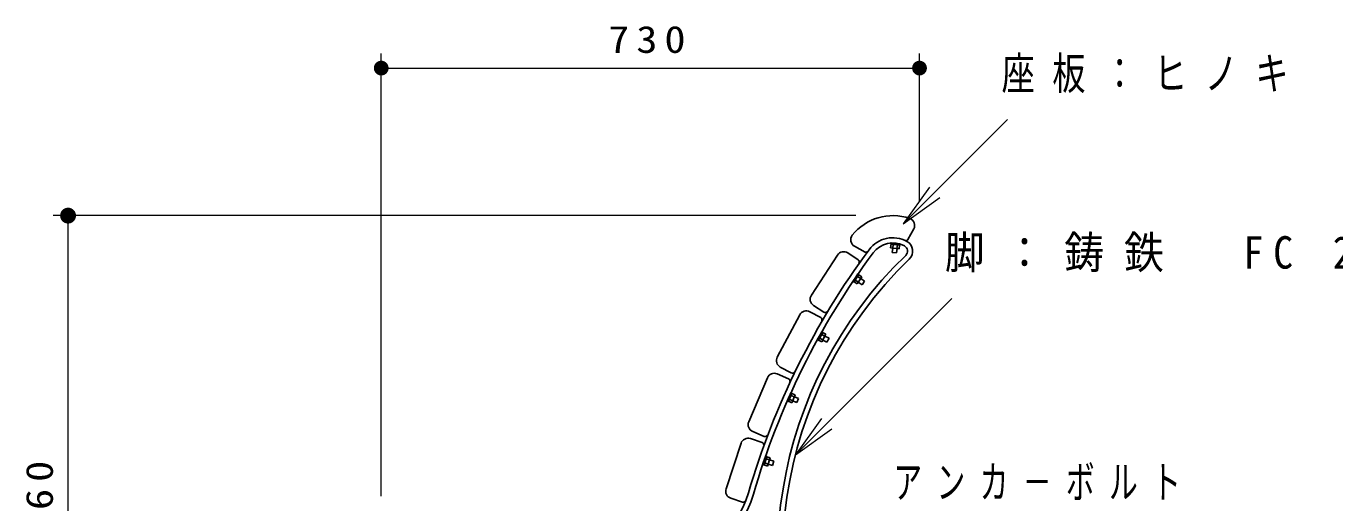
# Model space of a CAD drawing. Units: millimetres on the paper, scale 1:20. Extents: x -365 to 0, y -6 to 257.
# Drawn here: x -138.4 to -49.7, y 116.6 to 148.9 of the extents above; entities that cross this region are included whole.
import ezdxf

# ---------------------------------------------------------------- set-up
doc = ezdxf.new("R2010")
doc.units = ezdxf.units.MM
doc.layers.add('1_20', color=3, linetype='Continuous', lineweight=25)
doc.styles.add('ＭＳ ゴシック', font='')
doc.styles.get('ＭＳ ゴシック').set_extended_font_data('MS Gothic')

# ---------------------------------------------------------------- blocks, each defined once
blk = doc.blocks.new('open_arrow')
at = {"color": 0, "linetype": 'Continuous', "lineweight": -2}
blk.add_lwpolyline([(7.5, 1.25), (0, 0), (7.5, -1.25)], dxfattribs=at)
blk = doc.blocks.new('filled_dot')
at = {"color": 0, "linetype": 'Continuous', "lineweight": -2, "const_width": 1.25}
blk.add_lwpolyline([(-0.625, 0, 1), (0.625, 0, 1)], format="xyb", close=True, dxfattribs=at)

msp = doc.modelspace()

# ---------------------------------------------------------------- linework, layer by layer
at = {"layer": '1_20', "color": 7, "lineweight": 13}
for p, q in [((-114.322, 117.08), (-114.322, 147.086)), ((-77.822, 137.08), (-77.822, 147.086)), ((-114.322, 146.086), (-77.822, 146.086)), ((-78.92, 135.539), (-71.849, 142.61)), ((-82.133, 136.086), (-136.558, 136.086)), ((-135.558, 98.086), (-135.558, 136.086)), ((-86.242, 119.863), (-75.636, 130.469))]:
    msp.add_line(p, q, dxfattribs=at)
at = {"layer": '1_20'}
for p, q in [((-78.213, 135.181), (-78.603, 134.467)), ((-82.228, 134.006), (-81.518, 133.618)), ((-79.753, 134.155), (-79.78, 133.906)), ((-79.761, 134.231), (-79.769, 134.156)), ((-79.163, 134.091), (-79.769, 134.156)), ((-79.155, 134.165), (-79.761, 134.231)), ((-79.61, 134.139), (-79.636, 133.891)), ((-79.501, 134.203), (-79.489, 134.126)), ((-79.423, 134.119), (-79.435, 134.196)), ((-79.323, 134.108), (-79.35, 133.859)), ((-79.179, 134.092), (-79.206, 133.844)), ((-79.155, 134.165), (-79.163, 134.091)), ((-85.155, 130.697), (-83.377, 133.417)), ((-82.685, 133.562), (-81.973, 133.097)), ((-79.206, 133.844), (-79.78, 133.906)), ((-79.642, 133.891), (-79.674, 133.596)), ((-79.376, 133.564), (-79.674, 133.596)), ((-79.344, 133.859), (-79.376, 133.564)), ((-81.996, 132.132), (-82.329, 131.621)), ((-82.329, 131.621), (-82.266, 131.58)), ((-81.933, 132.091), (-82.266, 131.58)), ((-82.258, 131.594), (-82.048, 131.457)), ((-82.186, 131.84), (-82.112, 131.816)), ((-82.179, 131.715), (-81.969, 131.578)), ((-82.076, 131.872), (-82.15, 131.896)), ((-81.732, 131.94), (-82.048, 131.457)), ((-82.021, 131.956), (-81.811, 131.819)), ((-81.995, 132.132), (-81.933, 132.091)), ((-81.972, 131.573), (-81.708, 131.401)), ((-81.942, 132.077), (-81.732, 131.94)), ((-81.808, 131.824), (-81.544, 131.652)), ((-81.544, 131.652), (-81.708, 131.401)), ((-85.267, 129.571), (-84.516, 129.172)), ((-85.01, 130.005), (-84.299, 129.539)), ((-87.47, 126.496), (-85.943, 129.365)), ((-84.452, 128.208), (-84.739, 127.67)), ((-84.386, 128.173), (-84.672, 127.635)), ((-84.616, 127.901), (-84.54, 127.883)), ((-84.509, 127.942), (-84.584, 127.96)), ((-84.461, 128.031), (-84.24, 127.914)), ((-84.452, 128.208), (-84.386, 128.173)), ((-84.173, 128.041), (-84.444, 127.531)), ((-84.393, 128.159), (-84.173, 128.041)), ((-84.238, 127.919), (-83.959, 127.77)), ((-84.739, 127.67), (-84.672, 127.635)), ((-84.665, 127.649), (-84.444, 127.531)), ((-84.597, 127.776), (-84.376, 127.659)), ((-84.379, 127.654), (-84.101, 127.506)), ((-83.959, 127.77), (-84.1, 127.506)), ((-87.481, 125.365), (-86.698, 125.034)), ((-87.264, 125.82), (-86.514, 125.42)), ((-89.4, 122.105), (-88.136, 125.099)), ((-86.547, 124.081), (-86.784, 123.519)), ((-86.784, 123.519), (-86.715, 123.49)), ((-86.478, 124.051), (-86.715, 123.49)), ((-86.709, 123.505), (-86.479, 123.407)), ((-86.683, 123.76), (-86.606, 123.749)), ((-86.58, 123.81), (-86.657, 123.821)), ((-86.653, 123.638), (-86.423, 123.54)), ((-86.547, 124.081), (-86.478, 124.051)), ((-86.541, 123.903), (-86.31, 123.806)), ((-86.484, 124.036), (-86.254, 123.939)), ((-86.254, 123.939), (-86.479, 123.407)), ((-86.425, 123.535), (-86.134, 123.412)), ((-86.308, 123.811), (-86.018, 123.689)), ((-86.018, 123.689), (-86.134, 123.412)), ((-89.293, 120.972), (-88.486, 120.707)), ((-89.134, 121.45), (-88.351, 121.119)), ((-90.941, 117.567), (-89.924, 120.654)), ((-88.249, 119.777), (-88.435, 119.196)), ((-88.435, 119.196), (-88.364, 119.173)), ((-88.178, 119.754), (-88.364, 119.173)), ((-88.359, 119.189), (-88.121, 119.113)), ((-88.355, 119.445), (-88.278, 119.442)), ((-88.258, 119.505), (-88.335, 119.509)), ((-88.315, 119.326), (-88.077, 119.25)), ((-88.249, 119.777), (-88.178, 119.754)), ((-88.227, 119.601), (-87.989, 119.525)), ((-88.183, 119.739), (-87.945, 119.662)), ((-87.945, 119.662), (-88.121, 119.113)), ((-88.078, 119.245), (-87.787, 119.151)), ((-87.987, 119.53), (-87.693, 119.436)), ((-87.787, 119.151), (-87.693, 119.436)), ((-90.622, 116.936), (-89.815, 116.67))]:
    msp.add_line(p, q, dxfattribs=at)
for centre, radius, start, end in [((-79.633, 132.586), 3.5, 70.9015, 141.71342), ((-78.651, 135.421), 0.5, 331.30751, 70.90163), ((-81.988, 134.445), 0.5, 141.71339, 241.30747), ((-79.633, 132.586), 2, 61.31495, 143.41579), ((-79.633, 132.586), 1.65, 61.31495, 143.41579), ((-79.033, 133.683), 0.4, 313.87315, 61.315), ((-78.735, 134.539), 0.15, 245.30781, 331.30748), ((-79.033, 133.683), 0.75, 313.87315, 61.315), ((-39.484, 102.786), 52, 143.41576, 163.79285), ((-39.484, 102.786), 51.65, 143.41576, 163.79285), ((-59.107, 112.958), 28.35, 133.87331, 207.37908), ((-59.107, 112.958), 28, 133.87331, 209.46894), ((-82.959, 133.143), 0.5, 56.83035, 146.83035), ((-81.446, 133.75), 0.15, 241.30751, 323.57713), ((-82.056, 132.971), 0.15, 326.83036, 56.83053), ((-84.737, 130.423), 0.5, 146.83035, 236.83038), ((-85.502, 129.13), 0.5, 61.96637, 151.96637), ((-84.217, 129.665), 0.15, 236.83055, 326.83032), ((-84.587, 129.039), 0.15, 331.96638, 61.96655), ((-87.029, 126.261), 0.5, 151.96637, 241.96639), ((-87.675, 124.904), 0.5, 67.1024, 157.1024), ((-86.443, 125.553), 0.15, 241.96657, 331.96633), ((-86.756, 124.896), 0.15, 337.10241, 67.10258), ((-88.94, 121.911), 0.5, 157.1024, 247.10242), ((-89.449, 120.497), 0.5, 71.77556, 161.77556), ((-88.533, 120.564), 0.15, 341.77556, 71.77573), ((-88.293, 121.257), 0.15, 247.1026, 337.10236), ((-95.179, 118.974), 6.35, 264.00013, 343.79283), ((-95.179, 118.974), 6, 264.00013, 343.79283), ((-90.466, 117.41), 0.5, 161.77556, 251.77558), ((-89.768, 116.812), 0.15, 251.77576, 341.77552)]:
    msp.add_arc(centre, radius, start, end, dxfattribs=at)

# ---------------------------------------------------------------- block references
at = {"layer": '1_20', "color": 7, "lineweight": 13, "xscale": 0.4, "yscale": 0.4}
msp.add_blockref('filled_dot', (-114.322, 146.086), dxfattribs=at)
at = {"layer": '1_20', "color": 7, "lineweight": 13}
for name, p, xscale, yscale, rotation in [('filled_dot', (-77.822, 146.086), 0.4, 0.4, 180), ('open_arrow', (-78.92, 135.539), 0.4, 0.4, 45), ('filled_dot', (-135.558, 136.086), 0.431, 0.431, 270), ('open_arrow', (-86.242, 119.863), 0.4, 0.4, 45)]:
    msp.add_blockref(name, p, dxfattribs=dict(at, xscale=xscale, yscale=yscale, rotation=rotation))

# ---------------------------------------------------------------- texts
at = {"layer": '1_20', "color": 7, "style": 'ＭＳ ゴシック'}
for s, insert, char_height, attachment_point in [('\\T1.33;\\W1.15;730', (-96.072, 147.086), 1.833, 8), ('\\T1.53;\\W0.75;座板：ヒノキ\u300030t', (-72.258, 145.61), 2.199, 4), ('\\T1.5;\\W0.9;脚：鋳鉄\u3000FC\\~200', (-76.103, 133.469), 2.199, 4), ('\\T1.5;\\W0.65;アンカ－ボルト', (-79.593, 117.968), 2.199, 4)]:
    msp.add_mtext(s, dxfattribs=dict(at, insert=insert, char_height=char_height, attachment_point=attachment_point))
at = {"layer": '1_20', "color": 7, "insert": (-136.558, 117.086), "char_height": 1.833, "attachment_point": 8, "rotation": 90, "style": 'ＭＳ ゴシック'}
msp.add_mtext('\\T1.33;\\W1.15;760', dxfattribs=at)

doc.saveas('drawing.dxf')
